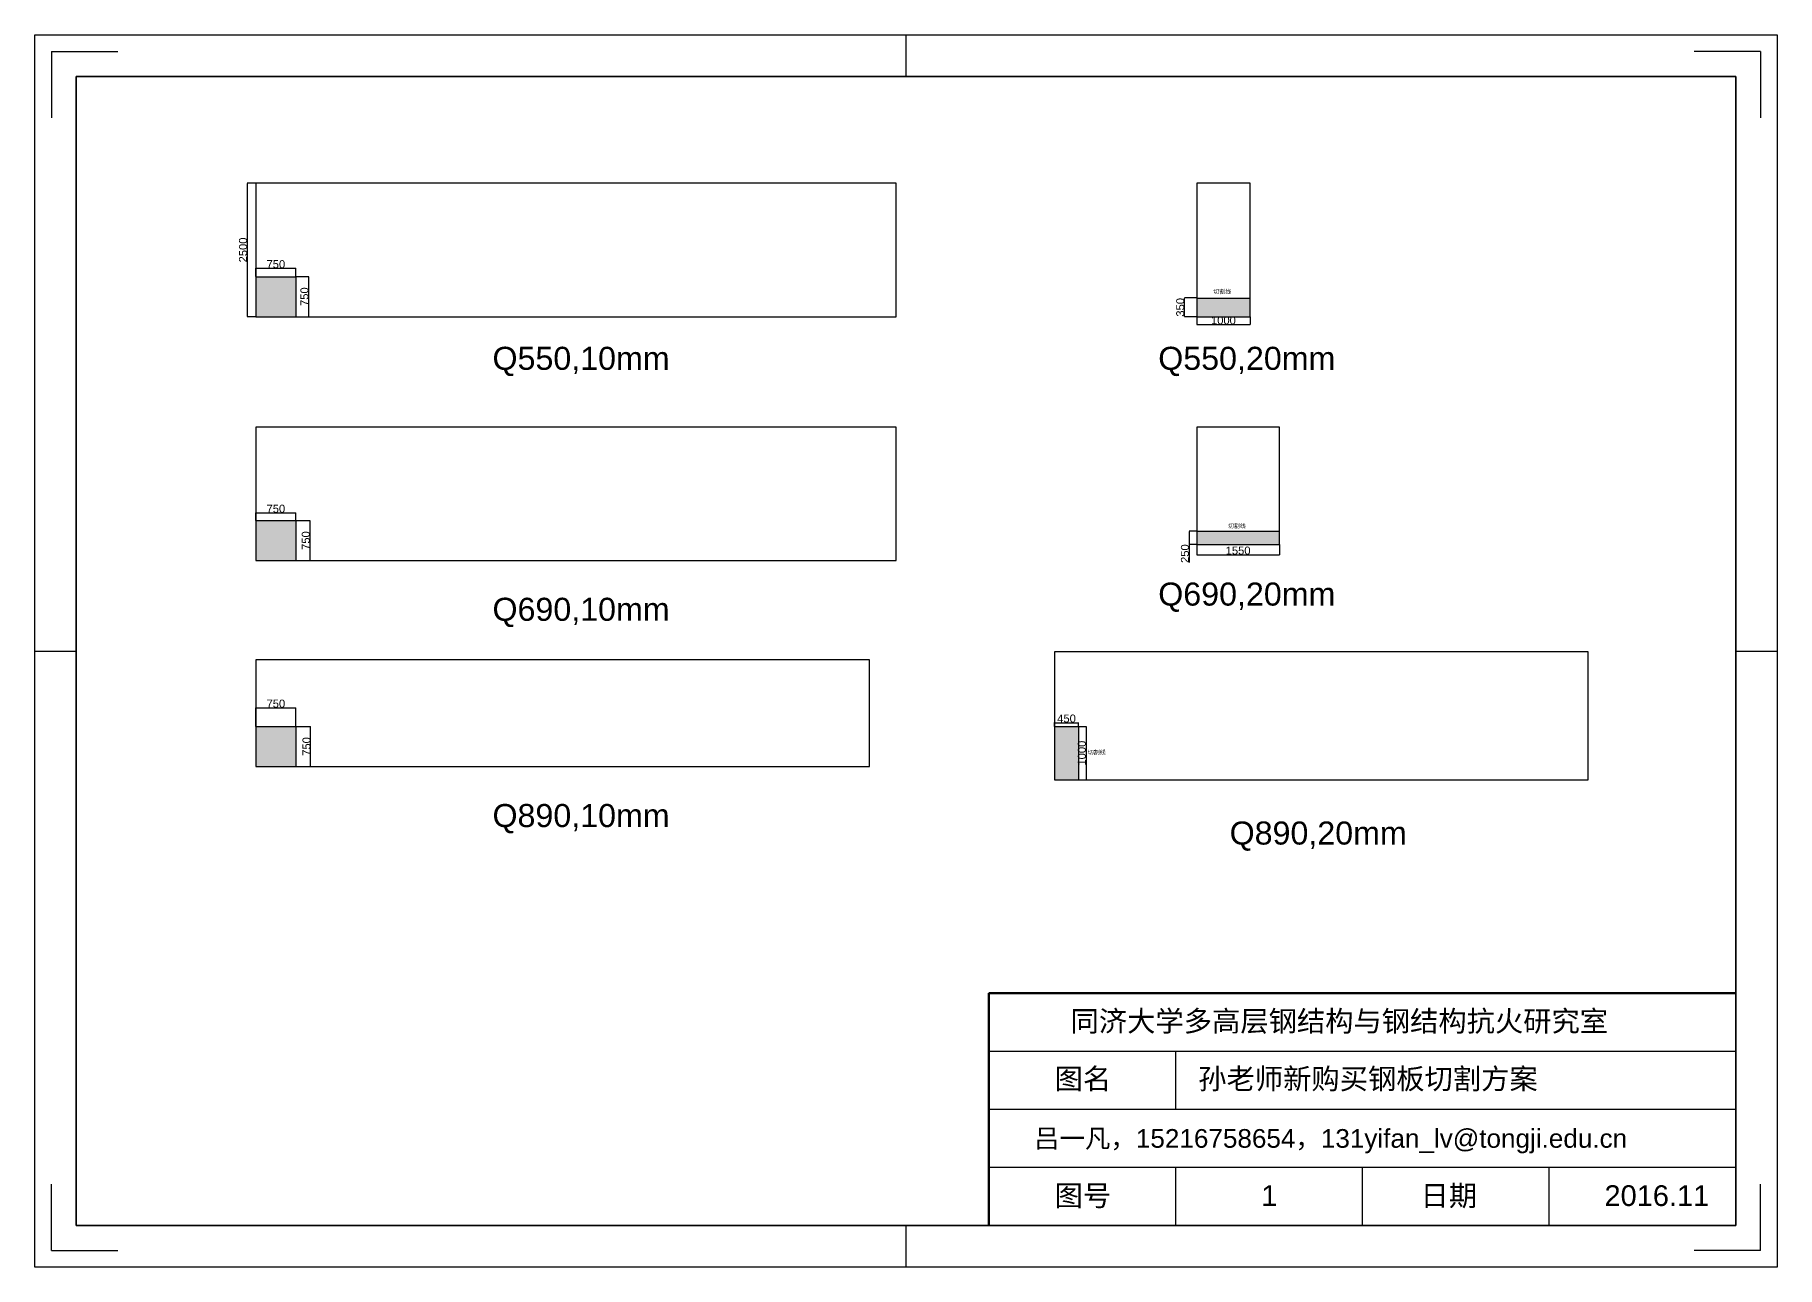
# Model space of a CAD drawing. Header units: millimetres. Extents: x 2197 to 87478, y 1160 to 24255.
# Drawn here: x 2197 to 34856, y 1160 to 24255 of the extents above; entities that cross this region are included whole.
import ezdxf

# ---------------------------------------------------------------- set-up
doc = ezdxf.new("R2010")
doc.units = ezdxf.units.MM
doc.layers.add('尺寸标注', color=6, linetype='Continuous')
doc.layers.add('总内框线', color=7, linetype='Continuous', lineweight=50)
doc.layers.add('总外框线', color=7, linetype='Continuous', lineweight=30)
doc.styles.get("Standard").update_dxf_attribs({"font": 'arial.ttf'})
doc.dimstyles.new('ISO-25', dxfattribs={"dimtxt": 150, "dimasz": 2.5, "dimexe": 1.25, "dimexo": 0.625, "dimtad": 1, "dimtxsty": 'Standard', "dimcen": 2.5, "dimadec": 0, "dimazin": 0, "dimtfac": 1, "dimtmove": 0, "dimatfit": 3, "dimfxl": 1, "dimarcsym": 0})

# ---------------------------------------------------------------- blocks, each defined once
blk = doc.blocks.new('*D4')
at = {"color": 0, "lineweight": -2, "transparency": 16777216}
for p, q in [((23976, 19323), (23744, 19323)), ((23745, 18975), (23745, 19320)), ((23976, 18973), (23744, 18973))]:
    blk.add_line(p, q, dxfattribs=at)
at = {"color": 0, "transparency": 16777216}
for points in [[(23745, 19320), (23746, 19320), (23745, 19323)], [(23745, 18975), (23746, 18975), (23745, 18973)]]:
    blk.add_solid(points, dxfattribs=at)
at = {"layer": 'Defpoints', "color": 0, "transparency": 16777216}
for p in [(23745, 19323), (23977, 19323), (23977, 18973)]:
    blk.add_point(p, dxfattribs=at)
at = {"color": 0, "transparency": 16777216, "insert": (23668, 19148), "char_height": 150, "attachment_point": 5, "rotation": 90}
blk.add_mtext('350', dxfattribs=at)
blk = doc.blocks.new('*D5')
at = {"color": 0, "lineweight": -2, "transparency": 16777216}
for p, q in [((23977, 18972), (23977, 18824)), ((24977, 18972), (24977, 18824)), ((23980, 18826), (24975, 18826))]:
    blk.add_line(p, q, dxfattribs=at)
at = {"color": 0, "transparency": 16777216}
for points in [[(23980, 18826), (23980, 18825), (23977, 18826)], [(24975, 18826), (24975, 18825), (24977, 18826)]]:
    blk.add_solid(points, dxfattribs=at)
at = {"layer": 'Defpoints', "color": 0, "transparency": 16777216}
for p in [(23977, 18973), (24977, 18973), (24977, 18826)]:
    blk.add_point(p, dxfattribs=at)
at = {"color": 0, "transparency": 16777216, "insert": (24477, 18903), "char_height": 150, "attachment_point": 5}
blk.add_mtext('1000', dxfattribs=at)
blk = doc.blocks.new('*D6')
at = {"color": 0, "lineweight": -2, "transparency": 16777216}
for p, q in [((23976, 14952), (23832, 14952)), ((23976, 14702), (23832, 14702)), ((23833, 14949), (23833, 14704)), ((23833, 14702), (23833, 14365))]:
    blk.add_line(p, q, dxfattribs=at)
at = {"color": 0, "transparency": 16777216}
for points in [[(23833, 14949), (23834, 14949), (23833, 14952)], [(23833, 14704), (23834, 14704), (23833, 14702)]]:
    blk.add_solid(points, dxfattribs=at)
at = {"layer": 'Defpoints', "color": 0, "transparency": 16777216}
for p in [(23833, 14702), (23977, 14952), (23977, 14702)]:
    blk.add_point(p, dxfattribs=at)
at = {"color": 0, "transparency": 16777216, "insert": (23756, 14532), "char_height": 150, "attachment_point": 5, "rotation": 90}
blk.add_mtext('250', dxfattribs=at)
blk = doc.blocks.new('*D7')
at = {"color": 0, "lineweight": -2, "transparency": 16777216}
for p, q in [((23977, 14701), (23977, 14509)), ((25527, 14701), (25527, 14509)), ((23980, 14511), (25525, 14511))]:
    blk.add_line(p, q, dxfattribs=at)
at = {"color": 0, "transparency": 16777216}
for points in [[(23980, 14511), (23980, 14510), (23977, 14511)], [(25525, 14511), (25525, 14510), (25527, 14511)]]:
    blk.add_solid(points, dxfattribs=at)
at = {"layer": 'Defpoints', "color": 0, "transparency": 16777216}
for p in [(23977, 14702), (25527, 14702), (25527, 14511)]:
    blk.add_point(p, dxfattribs=at)
at = {"color": 0, "transparency": 16777216, "insert": (24752, 14588), "char_height": 150, "attachment_point": 5}
blk.add_mtext('1550', dxfattribs=at)
blk = doc.blocks.new('*D8')
at = {"color": 0, "lineweight": -2, "transparency": 16777216}
for p, q in [((6340, 19723), (6340, 19880)), ((6343, 19879), (7088, 19879)), ((7090, 19723), (7090, 19880))]:
    blk.add_line(p, q, dxfattribs=at)
at = {"color": 0, "transparency": 16777216}
for points in [[(6343, 19879), (6343, 19878), (6340, 19879)], [(7088, 19879), (7088, 19878), (7090, 19879)]]:
    blk.add_solid(points, dxfattribs=at)
at = {"layer": 'Defpoints', "color": 0, "transparency": 16777216}
for p in [(6340, 19723), (7090, 19879), (7090, 19723)]:
    blk.add_point(p, dxfattribs=at)
at = {"color": 0, "transparency": 16777216, "insert": (6715, 19956), "char_height": 150, "attachment_point": 5}
blk.add_mtext('750', dxfattribs=at)
blk = doc.blocks.new('*D9')
at = {"color": 0, "lineweight": -2, "transparency": 16777216}
for p, q in [((7091, 19723), (7330, 19723)), ((7329, 19720), (7329, 18975)), ((7091, 18973), (7330, 18973))]:
    blk.add_line(p, q, dxfattribs=at)
at = {"color": 0, "transparency": 16777216}
for points in [[(7328, 19720), (7329, 19720), (7329, 19723)], [(7328, 18975), (7329, 18975), (7329, 18973)]]:
    blk.add_solid(points, dxfattribs=at)
at = {"layer": 'Defpoints', "color": 0, "transparency": 16777216}
for p in [(7090, 19723), (7090, 18973), (7329, 18973)]:
    blk.add_point(p, dxfattribs=at)
at = {"color": 0, "transparency": 16777216, "insert": (7251, 19348), "char_height": 150, "attachment_point": 5, "rotation": 90}
blk.add_mtext('750', dxfattribs=at)
blk = doc.blocks.new('*D10')
at = {"color": 0, "lineweight": -2, "transparency": 16777216}
for p, q in [((6340, 11293), (6340, 11644)), ((6343, 11643), (7088, 11643)), ((7090, 11293), (7090, 11644))]:
    blk.add_line(p, q, dxfattribs=at)
at = {"color": 0, "transparency": 16777216}
for points in [[(6343, 11643), (6343, 11642), (6340, 11643)], [(7088, 11643), (7088, 11642), (7090, 11643)]]:
    blk.add_solid(points, dxfattribs=at)
at = {"layer": 'Defpoints', "color": 0, "transparency": 16777216}
for p in [(7090, 11643), (6340, 11293), (7090, 11293)]:
    blk.add_point(p, dxfattribs=at)
at = {"color": 0, "transparency": 16777216, "insert": (6715, 11720), "char_height": 150, "attachment_point": 5}
blk.add_mtext('750', dxfattribs=at)
blk = doc.blocks.new('*D11')
at = {"color": 0, "lineweight": -2, "transparency": 16777216}
for p, q in [((7091, 11293), (7367, 11293)), ((7366, 10545), (7366, 11290)), ((7091, 10543), (7367, 10543))]:
    blk.add_line(p, q, dxfattribs=at)
at = {"color": 0, "transparency": 16777216}
for points in [[(7365, 11290), (7366, 11290), (7366, 11293)], [(7365, 10545), (7366, 10545), (7366, 10543)]]:
    blk.add_solid(points, dxfattribs=at)
at = {"layer": 'Defpoints', "color": 0, "transparency": 16777216}
for p in [(7090, 11293), (7366, 11293), (7090, 10543)]:
    blk.add_point(p, dxfattribs=at)
at = {"color": 0, "transparency": 16777216, "insert": (7289, 10918), "char_height": 150, "attachment_point": 5, "rotation": 90}
blk.add_mtext('750', dxfattribs=at)
blk = doc.blocks.new('*D12')
at = {"color": 0, "lineweight": -2, "transparency": 16777216}
for p, q in [((6340, 15153), (6340, 15297)), ((6343, 15296), (7088, 15296)), ((7090, 15153), (7090, 15297))]:
    blk.add_line(p, q, dxfattribs=at)
at = {"color": 0, "transparency": 16777216}
for points in [[(6343, 15296), (6343, 15296), (6340, 15296)], [(7088, 15296), (7088, 15296), (7090, 15296)]]:
    blk.add_solid(points, dxfattribs=at)
at = {"layer": 'Defpoints', "color": 0, "transparency": 16777216}
for p in [(6340, 15152), (7090, 15296), (7090, 15152)]:
    blk.add_point(p, dxfattribs=at)
at = {"color": 0, "transparency": 16777216, "insert": (6715, 15373), "char_height": 150, "attachment_point": 5}
blk.add_mtext('750', dxfattribs=at)
blk = doc.blocks.new('*D13')
at = {"color": 0, "lineweight": -2, "transparency": 16777216}
for p, q in [((7091, 15152), (7355, 15152)), ((7354, 15149), (7354, 14404)), ((7091, 14402), (7355, 14402))]:
    blk.add_line(p, q, dxfattribs=at)
at = {"color": 0, "transparency": 16777216}
for points in [[(7353, 15149), (7354, 15149), (7354, 15152)], [(7353, 14404), (7354, 14404), (7354, 14402)]]:
    blk.add_solid(points, dxfattribs=at)
at = {"layer": 'Defpoints', "color": 0, "transparency": 16777216}
for p in [(7090, 15152), (7090, 14402), (7354, 14402)]:
    blk.add_point(p, dxfattribs=at)
at = {"color": 0, "transparency": 16777216, "insert": (7276, 14777), "char_height": 150, "attachment_point": 5, "rotation": 90}
blk.add_mtext('750', dxfattribs=at)
blk = doc.blocks.new('*D2')
at = {"color": 0, "lineweight": -2, "transparency": 16777216}
for p, q in [((21311, 11294), (21311, 11365)), ((21314, 11364), (21759, 11364)), ((21761, 11294), (21761, 11365))]:
    blk.add_line(p, q, dxfattribs=at)
at = {"color": 0, "transparency": 16777216}
for points in [[(21314, 11364), (21314, 11363), (21311, 11364)], [(21759, 11364), (21759, 11363), (21761, 11364)]]:
    blk.add_solid(points, dxfattribs=at)
at = {"layer": 'Defpoints', "color": 0, "transparency": 16777216}
for p in [(21311, 11293), (21761, 11364), (21761, 11293)]:
    blk.add_point(p, dxfattribs=at)
at = {"color": 0, "transparency": 16777216, "insert": (21536, 11441), "char_height": 150, "attachment_point": 5}
blk.add_mtext('450', dxfattribs=at)
blk = doc.blocks.new('*D3')
at = {"color": 0, "lineweight": -2, "transparency": 16777216}
for p, q in [((21762, 11293), (21902, 11293)), ((21901, 11290), (21901, 10295)), ((21762, 10293), (21902, 10293))]:
    blk.add_line(p, q, dxfattribs=at)
at = {"color": 0, "transparency": 16777216}
for points in [[(21900, 11290), (21901, 11290), (21901, 11293)], [(21900, 10295), (21901, 10295), (21901, 10293)]]:
    blk.add_solid(points, dxfattribs=at)
at = {"layer": 'Defpoints', "color": 0, "transparency": 16777216}
for p in [(21761, 11293), (21761, 10293), (21901, 10293)]:
    blk.add_point(p, dxfattribs=at)
at = {"color": 0, "transparency": 16777216, "insert": (21823, 10793), "char_height": 150, "attachment_point": 5, "rotation": 90}
blk.add_mtext('1000', dxfattribs=at)
blk = doc.blocks.new('*D14')
at = {"layer": 'Defpoints', "color": 0, "transparency": 16777216}
for p in [(6340, 21473), (6177, 18973), (6340, 18973)]:
    blk.add_point(p, dxfattribs=at)
at = {"layer": '尺寸标注', "color": 0, "lineweight": -2, "transparency": 16777216}
for p, q in [((6340, 21473), (6175, 21473)), ((6177, 21470), (6177, 18975)), ((6340, 18973), (6175, 18973))]:
    blk.add_line(p, q, dxfattribs=at)
at = {"layer": '尺寸标注', "color": 0, "transparency": 16777216}
for points in [[(6176, 21470), (6177, 21470), (6177, 21473)], [(6176, 18975), (6177, 18975), (6177, 18973)]]:
    blk.add_solid(points, dxfattribs=at)
at = {"layer": '尺寸标注', "color": 0, "transparency": 16777216, "insert": (6100, 20223), "char_height": 150, "attachment_point": 5, "rotation": 90}
blk.add_mtext('2500', dxfattribs=at)

msp = doc.modelspace()

# ---------------------------------------------------------------- hatches: boundary and pattern name
h = msp.add_hatch(color=3)
h.dxf.hatch_style = 1
h.paths.add_polyline_path([(7090.324, 19722.675), (6340.324, 19722.675), (6340.324, 18972.675), (7090.324, 18972.675)])
h.paths.add_polyline_path([(7090.324, 15151.975), (6340.324, 15151.975), (6340.324, 14401.975), (7090.324, 14401.975)])
h.paths.add_polyline_path([(7090.324, 11292.591), (6340.324, 11292.591), (6340.324, 10542.591), (7090.324, 10542.591)])
h.paths.add_polyline_path([(24977.07, 19322.675), (23977.07, 19322.675), (23977.07, 18972.675), (24977.07, 18972.675)])
h.paths.add_polyline_path([(25527.07, 14951.975), (23977.07, 14951.975), (23977.07, 14701.975), (25527.07, 14701.975)])
h.paths.add_polyline_path([(21761.411, 11292.905), (21311.411, 11292.905), (21311.411, 10292.905), (21761.411, 10292.905)])

# ---------------------------------------------------------------- linework, layer by layer
at = {"lineweight": -2}
for p, q in [((29724.099, 23476.976), (34078.659, 23476.976)), ((34078.659, 1937.456), (20081.859, 1937.456))]:
    msp.add_line(p, q, dxfattribs=at)
at = {"lineweight": 35}
for p, q in [((34078.659, 23476.976), (34078.659, 9480.176)), ((34078.659, 6292.016), (34078.659, 1937.456))]:
    msp.add_line(p, q, dxfattribs=at)
for p, q in [((6340.324, 21472.675), (6340.324, 18972.675)), ((18340.324, 21472.675), (6340.324, 21472.675)), ((18340.324, 18972.675), (18340.324, 21472.675)), ((23977.07, 21472.675), (23977.07, 18972.675)), ((24977.07, 21472.675), (23977.07, 21472.675)), ((24977.07, 18972.675), (24977.07, 21472.675)), ((6340.324, 18972.675), (18340.324, 18972.675)), ((23977.07, 18972.675), (24977.07, 18972.675)), ((6340.324, 16901.975), (6340.324, 14401.975)), ((18340.324, 16901.975), (6340.324, 16901.975)), ((18340.324, 14401.975), (18340.324, 16901.975)), ((23977.07, 16901.975), (23977.07, 14701.975)), ((25527.07, 16901.975), (23977.07, 16901.975)), ((25527.07, 14701.975), (25527.07, 16901.975)), ((23977.07, 14701.975), (25527.07, 14701.975)), ((6340.324, 14401.975), (18340.324, 14401.975)), ((6340.324, 12542.591), (6340.324, 10542.591)), ((17840.324, 12542.591), (6340.324, 12542.591)), ((17840.324, 10542.591), (17840.324, 12542.591)), ((21311.411, 12692.905), (21311.411, 10292.905)), ((31311.411, 12692.905), (21311.411, 12692.905)), ((31311.411, 10292.905), (31311.411, 12692.905)), ((6340.324, 10542.591), (17840.324, 10542.591)), ((21311.411, 10292.905), (31311.411, 10292.905)), ((34078.659, 5203.376), (20081.859, 5203.376)), ((23581.059, 5203.376), (23581.059, 4114.736)), ((34078.659, 4114.736), (20081.859, 4114.736)), ((34078.659, 3026.096), (20081.859, 3026.096)), ((23581.059, 3026.096), (23581.059, 1937.456)), ((27080.259, 3026.096), (27080.259, 1937.456)), ((30579.459, 3026.096), (30579.459, 1937.456))]:
    msp.add_line(p, q)
at = {"lineweight": 30}
for p, q in [((6340.324, 19722.675), (7090.324, 19722.675)), ((7090.324, 19722.675), (7090.324, 18972.675)), ((23977.07, 19322.675), (24977.07, 19322.675)), ((6340.324, 15151.975), (7090.324, 15151.975)), ((7090.324, 15151.975), (7090.324, 14401.975)), ((23977.07, 14951.975), (25527.07, 14951.975)), ((6340.324, 11292.591), (7090.324, 11292.591)), ((7090.324, 11292.591), (7090.324, 10542.591)), ((21311.411, 11292.905), (21761.411, 11292.905)), ((21761.411, 11292.905), (21761.411, 10292.905))]:
    msp.add_line(p, q, dxfattribs=at)
at = {"lineweight": 50}
for p, q in [((20081.859, 6292.016), (34078.659, 6292.016)), ((20081.859, 1937.456), (20081.859, 6292.016))]:
    msp.add_line(p, q, dxfattribs=at)
at = {"layer": '总内框线', "lineweight": -2}
for p, q in [((18526.659, 23476.976), (18526.659, 24254.576)), ((2508.099, 23943.536), (2508.099, 22699.376)), ((2508.099, 23943.536), (3752.259, 23943.536)), ((34545.219, 23943.536), (33301.059, 23943.536)), ((34545.219, 23943.536), (34545.219, 22699.376)), ((2197.059, 12707.216), (2974.659, 12707.216)), ((34078.659, 12707.216), (34856.259, 12707.216)), ((2508.099, 1470.896), (2508.099, 2715.056)), ((34545.219, 1470.896), (34545.219, 2715.056)), ((18526.659, 1159.856), (18526.659, 1937.456)), ((2508.099, 1470.896), (3752.259, 1470.896)), ((34545.219, 1470.896), (33301.059, 1470.896))]:
    msp.add_line(p, q, dxfattribs=at)
at = {"layer": '总内框线', "lineweight": 35}
for p, q in [((2974.659, 1937.456), (2974.659, 23476.976)), ((2974.659, 23476.976), (34078.659, 23476.976)), ((34078.659, 23476.976), (34078.659, 1937.456)), ((34078.659, 1937.456), (2974.659, 1937.456))]:
    msp.add_line(p, q, dxfattribs=at)
at = {"layer": '总外框线', "lineweight": -2}
for p, q in [((2197.059, 1159.856), (2197.059, 24254.576)), ((2197.059, 24254.576), (34856.259, 24254.576)), ((34856.259, 24254.576), (34856.259, 1159.856)), ((34856.259, 1159.856), (2197.059, 1159.856))]:
    msp.add_line(p, q, dxfattribs=at)

# ---------------------------------------------------------------- texts
at = {"attachment_point": 1}
for s, width, insert, char_height in [('切割线', 1134.0173, (24286.222, 19483.444), 80), ('Q550,10mm', 3817.2719, (10775.643, 18408.521), 432), ('Q550,20mm', 3817.2719, (23255.043, 18408.521), 432), ('切割线', 703.94054, (24560.988, 15092.002), 80), ('Q690,20mm', 3817.2719, (23255.043, 13990.03), 432), ('Q690,10mm', 3817.2719, (10775.643, 13704.915), 432), ('切割线', 408.83318, (21933.821, 10849.865), 80), ('Q890,10mm', 3817.2719, (10775.643, 9839.565), 432), ('Q890,20mm', 3817.2719, (24592.894, 9511.625), 432), ('同济大学多高层钢结构与钢结构抗火研究室', 12671.07438, (21611.465, 5965.772), 388.8), ('图名', 1680.16767, (21312.832, 4884.704), 388.8), ('孙老师新购买钢板切割方案', 9453.56088, (24004.215, 4884.704), 388.8), ('吕一凡，15216758654，131yifan_lv@tongji.edu.cn', 14613.32793, (20926.664, 3747.27), 349.92), ('图号', 2238.84378, (21312.832, 2694.523), 388.8), ('1', 240.60233, (25185.801, 2694.523), 388.8), ('日期', 2675.71314, (28171.317, 2694.523), 388.8), ('2016.11', 240.60233, (31619.772, 2694.523), 388.8)]:
    msp.add_mtext_dynamic_manual_height_columns(s, width=width, gutter_width=12.5, heights=[0], dxfattribs=dict(at, insert=insert, char_height=char_height))

# ---------------------------------------------------------------- dimensions: what is measured, and where the dimension line sits
for base, p1, p2, picture, middle in [((7090.324, 19878.537), (6340.324, 19722.675), (7090.324, 19722.675), '*D8', (6715.324, 19955.748)), ((24977.07, 18825.602), (23977.07, 18972.675), (24977.07, 18972.675), '*D5', (24477.07, 18902.813)), ((7090.324, 15295.919), (6340.324, 15151.975), (7090.324, 15151.975), '*D12', (6715.324, 15373.13)), ((25527.07, 14510.57), (23977.07, 14701.975), (25527.07, 14701.975), '*D7', (24752.07, 14587.781)), ((7090.324, 11642.754), (6340.324, 11292.591), (7090.324, 11292.591), '*D10', (6715.324, 11719.965)), ((21761.411, 11363.79), (21311.411, 11292.905), (21761.411, 11292.905), '*D2', (21536.411, 11441.001))]:
    dim = msp.add_linear_dim(base=base, p1=p1, p2=p2, dimstyle='ISO-25')
    dim.commit()
    dim.dimension.update_dxf_attribs({"geometry": picture, "text_midpoint": middle})
for base, p1, p2, picture, middle in [((7328.632, 18972.675), (7090.324, 19722.675), (7090.324, 18972.675), '*D9', (7251.421, 19347.675)), ((23745.408, 19322.675), (23977.07, 18972.675), (23977.07, 19322.675), '*D4', (23668.146, 19147.675)), ((7353.646, 14401.975), (7090.324, 15151.975), (7090.324, 14401.975), '*D13', (7276.435, 14776.975)), ((23833.164, 14701.975), (23977.07, 14951.975), (23977.07, 14701.975), '*D6', (23755.953, 14532.121)), ((7365.821, 11292.591), (7090.324, 10542.591), (7090.324, 11292.591), '*D11', (7288.61, 10917.591)), ((21900.556, 10292.905), (21761.411, 11292.905), (21761.411, 10292.905), '*D3', (21823.345, 10792.905))]:
    dim = msp.add_linear_dim(base=base, p1=p1, p2=p2, angle=90, dimstyle='ISO-25')
    dim.commit()
    dim.dimension.update_dxf_attribs({"geometry": picture, "text_midpoint": middle})
at = {"layer": '尺寸标注'}
dim = msp.add_aligned_dim(p1=(6340.324, 21472.675), p2=(6340.324, 18972.675), distance=-163.606, dimstyle='ISO-25', dxfattribs=at)
dim.commit()
dim.dimension.update_dxf_attribs({"geometry": '*D14', "text_midpoint": (6099.507, 20222.675)})

doc.saveas('drawing.dxf')
